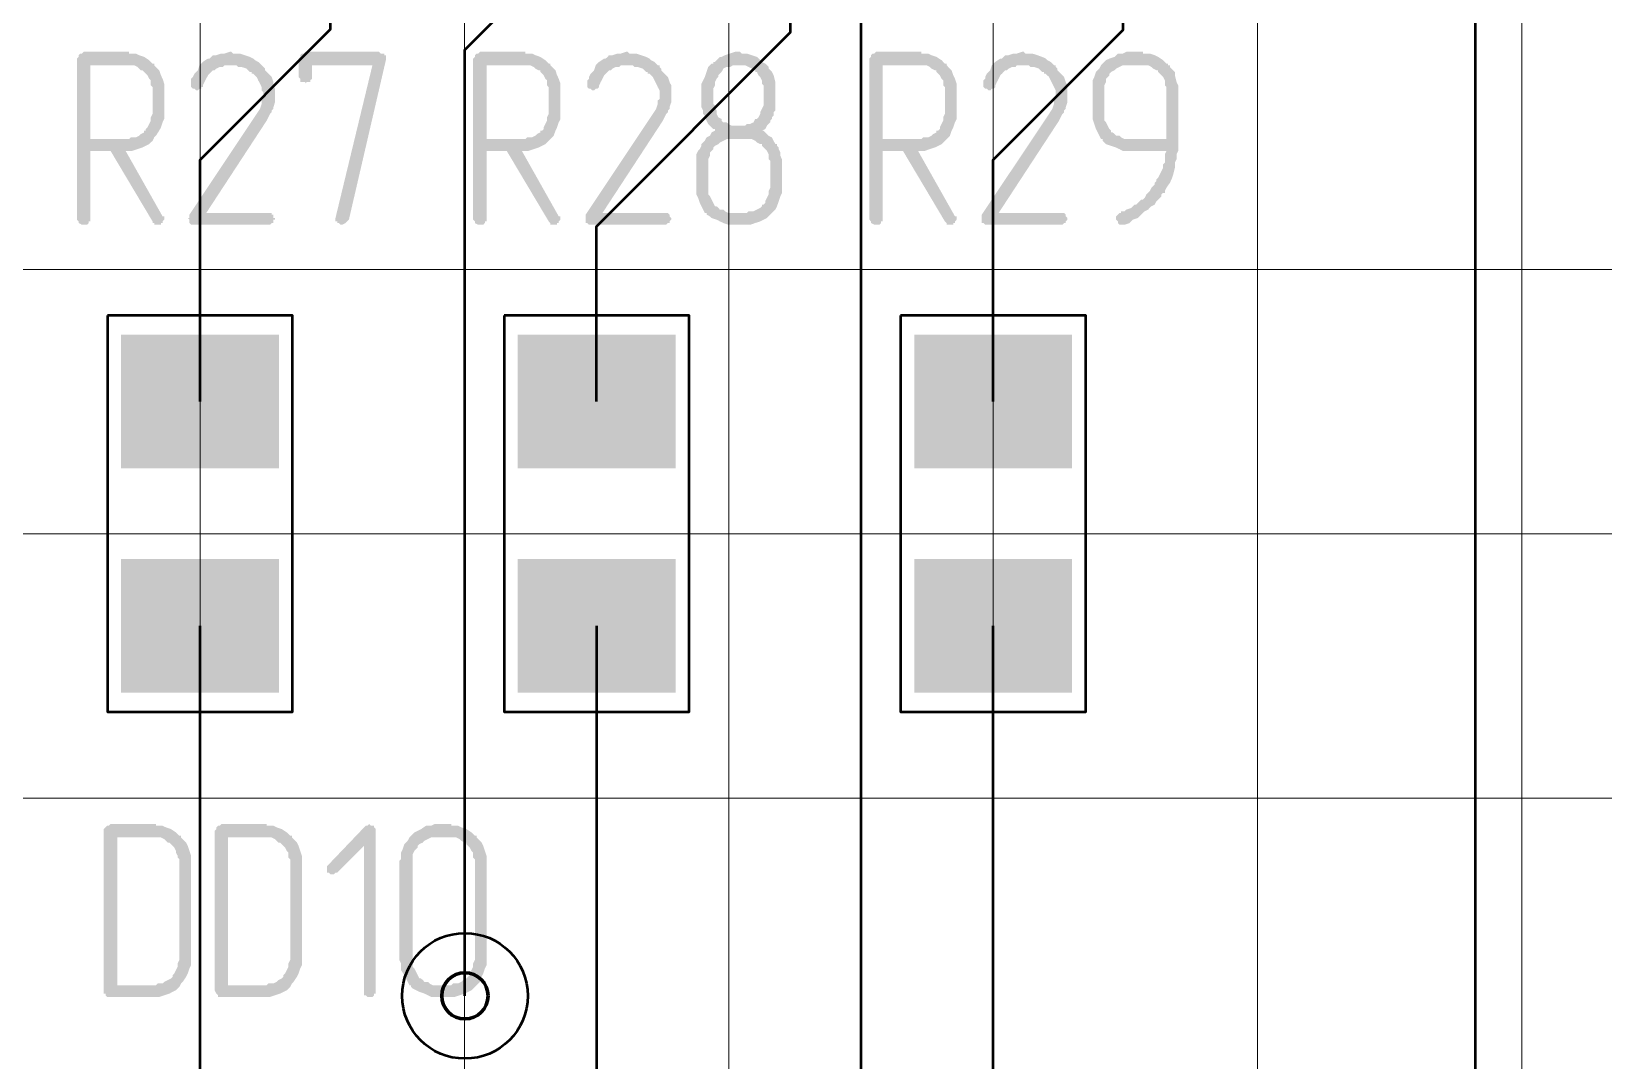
# Model space of a CAD drawing. Extents: x 260 to 1101, y 70 to 664.
# Drawn here: x 368.85 to 392.63, y 506.82 to 522.39 of the extents above; entities that cross this region are included whole.
import ezdxf

# ---------------------------------------------------------------- set-up
doc = ezdxf.new("R2010")
doc.units = 0
doc.header["$MEASUREMENT"] = 0
doc.layers.add('PDF _Геометрия', color=7, linetype='CONTINUOUS')
doc.layers.add('PDF _Сплошная заливка', color=7, linetype='CONTINUOUS')

msp = doc.modelspace()

# ---------------------------------------------------------------- hatches: boundary and pattern name
at = {"layer": 'PDF _Сплошная заливка', "transparency": 33554559}
h = msp.add_hatch(color=256, dxfattribs=at)
h.paths.add_polyline_path([(370.298, 521.876), (369.739, 521.876), (369.739, 520.758), (370.323, 520.758), (370.349, 520.783), (370.374, 520.783), (370.425, 520.783), (370.476, 520.809), (370.501, 520.834), (370.552, 520.859), (370.552, 520.885), (370.577, 520.885), (370.577, 520.91), (370.603, 520.936), (370.628, 520.987), (370.653, 521.037), (370.653, 521.088), (370.679, 521.139), (370.679, 521.52), (370.679, 521.52), (370.679, 521.545), (370.653, 521.571), (370.653, 521.596), (370.653, 521.647), (370.628, 521.672), (370.603, 521.723), (370.552, 521.774), (370.552, 521.774), (370.526, 521.799), (370.501, 521.799), (370.476, 521.825), (370.45, 521.85), (370.399, 521.876), (370.349, 521.876)], flags=0)
h.paths.add_polyline_path([(370.323, 522.053), (370.374, 522.053), (370.425, 522.053), (370.476, 522.028), (370.552, 522.002), (370.628, 521.952), (370.653, 521.926), (370.679, 521.901), (370.679, 521.901), (370.704, 521.901), (370.704, 521.876), (370.73, 521.85), (370.78, 521.799), (370.806, 521.723), (370.831, 521.672), (370.856, 521.596), (370.856, 521.545), (370.856, 521.52), (370.856, 521.139), (370.856, 521.139), (370.856, 521.113), (370.856, 521.113), (370.856, 521.088), (370.856, 521.063), (370.831, 521.012), (370.806, 520.936), (370.78, 520.885), (370.73, 520.809), (370.704, 520.783), (370.679, 520.732), (370.679, 520.732), (370.653, 520.707), (370.628, 520.682), (370.577, 520.656), (370.526, 520.631), (370.45, 520.606), (370.374, 520.58), (370.323, 520.58), (370.298, 520.58), (370.272, 520.58), (370.831, 519.589), (370.831, 519.589), (370.856, 519.589), (370.856, 519.564), (370.856, 519.539), (370.856, 519.539), (370.856, 519.539), (370.831, 519.513), (370.831, 519.488), (370.806, 519.488), (370.806, 519.462), (370.78, 519.462), (370.755, 519.462), (370.73, 519.462), (370.704, 519.462), (370.704, 519.462), (370.704, 519.488), (370.679, 519.488), (370.679, 519.513), (370.044, 520.58), (369.739, 520.58), (369.739, 519.539), (369.739, 519.539), (369.739, 519.513), (369.714, 519.513), (369.714, 519.488), (369.714, 519.488), (369.688, 519.462), (369.663, 519.462), (369.638, 519.462), (369.638, 519.462), (369.612, 519.462), (369.612, 519.462), (369.562, 519.488), (369.562, 519.488), (369.562, 519.488), (369.562, 519.513), (369.536, 519.539), (369.536, 521.977), (369.536, 521.977), (369.536, 521.977), (369.562, 522.002), (369.562, 522.028), (369.562, 522.028), (369.587, 522.053), (369.612, 522.053), (369.638, 522.079), (370.323, 522.079)], flags=0)
for points in [[(371.897, 522.053), (371.923, 522.053), (371.948, 522.053), (371.999, 522.053), (372.075, 522.028), (372.151, 522.002), (372.202, 521.977), (372.228, 521.952), (372.278, 521.926), (372.329, 521.876), (372.329, 521.876), (372.329, 521.876), (372.329, 521.876), (372.355, 521.85), (372.38, 521.825), (372.38, 521.799), (372.431, 521.748), (372.481, 521.698), (372.507, 521.622), (372.507, 521.571), (372.532, 521.52), (372.532, 521.469), (372.532, 521.418), (372.532, 521.418), (372.532, 521.418), (372.532, 521.393), (372.532, 521.367), (372.532, 521.342), (372.532, 521.317), (372.507, 521.241), (372.507, 521.241), (372.507, 521.241), (372.507, 521.215), (372.481, 521.19), (372.481, 521.164), (372.456, 521.139), (372.431, 521.088), (372.405, 521.037), (371.491, 519.64), (372.431, 519.64), (372.456, 519.64), (372.481, 519.64), (372.481, 519.615), (372.507, 519.615), (372.507, 519.589), (372.507, 519.564), (372.532, 519.564), (372.532, 519.539), (372.507, 519.539), (372.507, 519.513), (372.507, 519.488), (372.481, 519.488), (372.481, 519.488), (372.456, 519.462), (372.431, 519.462), (371.313, 519.462), (371.288, 519.462), (371.263, 519.462), (371.237, 519.488), (371.237, 519.488), (371.237, 519.513), (371.237, 519.539), (371.212, 519.564), (371.212, 519.564), (371.237, 519.564), (371.237, 519.589), (371.237, 519.615), (372.253, 521.139), (372.304, 521.215), (372.329, 521.291), (372.329, 521.291), (372.329, 521.291), (372.329, 521.317), (372.329, 521.342), (372.355, 521.367), (372.355, 521.418), (372.355, 521.444), (372.355, 521.444), (372.355, 521.469), (372.329, 521.494), (372.329, 521.545), (372.304, 521.596), (372.278, 521.647), (372.253, 521.698), (372.202, 521.748), (372.177, 521.748), (372.177, 521.748), (372.177, 521.774), (372.151, 521.774), (372.126, 521.799), (372.101, 521.825), (372.024, 521.85), (372.024, 521.85), (372.024, 521.85), (371.999, 521.85), (371.974, 521.85), (371.948, 521.876), (371.923, 521.876), (371.847, 521.876), (371.821, 521.876), (371.796, 521.876), (371.771, 521.876), (371.745, 521.85), (371.694, 521.85), (371.644, 521.825), (371.618, 521.799), (371.618, 521.799), (371.593, 521.799), (371.567, 521.774), (371.542, 521.748), (371.517, 521.723), (371.491, 521.672), (371.466, 521.622), (371.44, 521.571), (371.44, 521.545), (371.415, 521.545), (371.415, 521.52), (371.415, 521.52), (371.39, 521.52), (371.39, 521.52), (371.364, 521.494), (371.339, 521.494), (371.339, 521.494), (371.339, 521.494), (371.313, 521.52), (371.288, 521.52), (371.288, 521.52), (371.263, 521.545), (371.263, 521.571), (371.263, 521.596), (371.263, 521.622), (371.263, 521.622), (371.263, 521.647), (371.263, 521.647), (371.263, 521.672), (371.288, 521.698), (371.313, 521.748), (371.364, 521.799), (371.39, 521.876), (371.44, 521.926), (371.517, 521.977), (371.517, 521.977), (371.542, 521.977), (371.567, 522.002), (371.593, 522.028), (371.644, 522.028), (371.72, 522.053), (371.771, 522.053), (371.847, 522.079), (371.872, 522.079)], [(374.132, 522.053), (374.157, 522.053), (374.183, 522.053), (374.183, 522.028), (374.208, 522.028), (374.208, 522.002), (374.208, 521.977), (374.208, 521.952), (373.649, 519.539), (373.649, 519.539), (373.624, 519.513), (373.624, 519.513), (373.599, 519.488), (373.548, 519.462), (373.548, 519.462), (373.523, 519.462), (373.523, 519.462), (373.497, 519.488), (373.472, 519.488), (373.472, 519.513), (373.446, 519.513), (373.446, 519.539), (373.446, 519.564), (374.005, 521.876), (373.091, 521.876), (373.091, 521.698), (373.091, 521.698), (373.091, 521.672), (373.065, 521.647), (373.065, 521.622), (373.065, 521.622), (373.04, 521.622), (373.015, 521.622), (372.989, 521.596), (372.989, 521.596), (372.989, 521.622), (372.964, 521.622), (372.913, 521.622), (372.913, 521.622), (372.913, 521.647), (372.913, 521.672), (372.888, 521.698), (372.888, 521.977), (372.888, 521.977), (372.888, 521.977), (372.913, 522.002), (372.913, 522.028), (372.913, 522.028), (372.939, 522.053), (372.964, 522.053), (372.989, 522.079), (374.106, 522.079)], [(377.89, 522.053), (377.915, 522.053), (377.941, 522.053), (377.991, 522.053), (378.068, 522.028), (378.144, 522.002), (378.194, 521.977), (378.22, 521.952), (378.271, 521.926), (378.321, 521.876), (378.321, 521.876), (378.321, 521.876), (378.347, 521.876), (378.347, 521.85), (378.372, 521.825), (378.372, 521.799), (378.423, 521.748), (378.474, 521.698), (378.499, 521.622), (378.525, 521.571), (378.525, 521.52), (378.525, 521.469), (378.525, 521.418), (378.525, 521.418), (378.525, 521.418), (378.525, 521.393), (378.525, 521.367), (378.525, 521.342), (378.525, 521.317), (378.499, 521.241), (378.499, 521.241), (378.499, 521.241), (378.499, 521.215), (378.474, 521.19), (378.474, 521.164), (378.448, 521.139), (378.423, 521.088), (378.398, 521.037), (377.484, 519.64), (378.423, 519.64), (378.448, 519.64), (378.474, 519.64), (378.499, 519.615), (378.499, 519.615), (378.499, 519.589), (378.525, 519.564), (378.525, 519.564), (378.525, 519.539), (378.525, 519.539), (378.499, 519.513), (378.499, 519.488), (378.499, 519.488), (378.474, 519.488), (378.448, 519.462), (378.423, 519.462), (377.306, 519.462), (377.28, 519.462), (377.28, 519.462), (377.255, 519.488), (377.23, 519.488), (377.23, 519.513), (377.23, 519.539), (377.23, 519.564), (377.23, 519.564), (377.23, 519.564), (377.23, 519.589), (377.23, 519.615), (378.245, 521.139), (378.296, 521.215), (378.321, 521.291), (378.321, 521.291), (378.321, 521.291), (378.321, 521.317), (378.321, 521.342), (378.347, 521.367), (378.347, 521.418), (378.347, 521.444), (378.347, 521.444), (378.347, 521.469), (378.347, 521.494), (378.321, 521.545), (378.296, 521.596), (378.271, 521.647), (378.245, 521.698), (378.194, 521.748), (378.194, 521.748), (378.169, 521.748), (378.169, 521.774), (378.144, 521.774), (378.118, 521.799), (378.093, 521.825), (378.017, 521.85), (378.017, 521.85), (378.017, 521.85), (377.991, 521.85), (377.966, 521.85), (377.941, 521.876), (377.915, 521.876), (377.839, 521.876), (377.814, 521.876), (377.788, 521.876), (377.763, 521.876), (377.737, 521.85), (377.687, 521.85), (377.636, 521.825), (377.61, 521.799), (377.61, 521.799), (377.585, 521.799), (377.56, 521.774), (377.534, 521.748), (377.509, 521.723), (377.484, 521.672), (377.458, 521.622), (377.433, 521.571), (377.433, 521.545), (377.433, 521.545), (377.407, 521.52), (377.407, 521.52), (377.382, 521.52), (377.382, 521.52), (377.357, 521.494), (377.331, 521.494), (377.331, 521.494), (377.331, 521.494), (377.306, 521.52), (377.28, 521.52), (377.28, 521.52), (377.255, 521.545), (377.255, 521.571), (377.255, 521.596), (377.255, 521.622), (377.255, 521.622), (377.255, 521.647), (377.255, 521.647), (377.28, 521.672), (377.28, 521.698), (377.306, 521.748), (377.357, 521.799), (377.382, 521.876), (377.433, 521.926), (377.509, 521.977), (377.509, 521.977), (377.534, 521.977), (377.56, 522.002), (377.585, 522.028), (377.636, 522.028), (377.712, 522.053), (377.763, 522.053), (377.839, 522.079), (377.864, 522.079)], [(383.882, 522.053), (383.907, 522.053), (383.933, 522.053), (383.984, 522.053), (384.06, 522.028), (384.136, 522.002), (384.187, 521.977), (384.212, 521.952), (384.263, 521.926), (384.314, 521.876), (384.314, 521.876), (384.314, 521.876), (384.339, 521.876), (384.339, 521.85), (384.365, 521.825), (384.365, 521.799), (384.415, 521.748), (384.466, 521.698), (384.491, 521.622), (384.517, 521.571), (384.517, 521.52), (384.517, 521.469), (384.517, 521.418), (384.517, 521.418), (384.517, 521.418), (384.517, 521.393), (384.517, 521.367), (384.517, 521.342), (384.517, 521.317), (384.491, 521.241), (384.491, 521.241), (384.491, 521.241), (384.491, 521.215), (384.466, 521.19), (384.466, 521.164), (384.441, 521.139), (384.415, 521.088), (384.39, 521.037), (383.476, 519.64), (384.415, 519.64), (384.441, 519.64), (384.466, 519.64), (384.491, 519.615), (384.491, 519.615), (384.491, 519.589), (384.517, 519.564), (384.517, 519.564), (384.517, 519.539), (384.517, 519.539), (384.491, 519.513), (384.491, 519.488), (384.491, 519.488), (384.466, 519.488), (384.441, 519.462), (384.415, 519.462), (383.298, 519.462), (383.273, 519.462), (383.273, 519.462), (383.247, 519.488), (383.222, 519.488), (383.222, 519.513), (383.222, 519.539), (383.222, 519.564), (383.222, 519.564), (383.222, 519.564), (383.222, 519.589), (383.222, 519.615), (384.238, 521.139), (384.288, 521.215), (384.314, 521.291), (384.314, 521.291), (384.314, 521.291), (384.314, 521.317), (384.314, 521.342), (384.339, 521.367), (384.339, 521.418), (384.339, 521.444), (384.339, 521.444), (384.339, 521.469), (384.339, 521.494), (384.314, 521.545), (384.288, 521.596), (384.263, 521.647), (384.238, 521.698), (384.187, 521.748), (384.187, 521.748), (384.161, 521.748), (384.161, 521.774), (384.136, 521.774), (384.111, 521.799), (384.085, 521.825), (384.009, 521.85), (384.009, 521.85), (384.009, 521.85), (383.984, 521.85), (383.958, 521.85), (383.933, 521.876), (383.907, 521.876), (383.831, 521.876), (383.806, 521.876), (383.781, 521.876), (383.755, 521.876), (383.73, 521.85), (383.679, 521.85), (383.628, 521.825), (383.603, 521.799), (383.603, 521.799), (383.577, 521.799), (383.552, 521.774), (383.527, 521.748), (383.501, 521.723), (383.476, 521.672), (383.45, 521.622), (383.425, 521.571), (383.425, 521.545), (383.425, 521.545), (383.4, 521.52), (383.4, 521.52), (383.374, 521.52), (383.374, 521.52), (383.349, 521.494), (383.324, 521.494), (383.324, 521.494), (383.324, 521.494), (383.298, 521.52), (383.273, 521.52), (383.273, 521.52), (383.247, 521.545), (383.247, 521.571), (383.247, 521.596), (383.247, 521.622), (383.247, 521.622), (383.247, 521.647), (383.247, 521.647), (383.273, 521.672), (383.273, 521.698), (383.298, 521.748), (383.349, 521.799), (383.374, 521.876), (383.425, 521.926), (383.501, 521.977), (383.501, 521.977), (383.527, 521.977), (383.552, 522.002), (383.577, 522.028), (383.628, 522.028), (383.704, 522.053), (383.755, 522.053), (383.831, 522.079), (383.857, 522.079)], [(373.98, 510.369), (374.005, 510.369), (374.03, 510.369), (374.03, 510.344), (374.03, 510.344), (374.056, 510.318), (374.056, 510.293), (374.056, 507.855), (374.056, 507.855), (374.056, 507.829), (374.03, 507.829), (374.03, 507.804), (374.03, 507.804), (374.005, 507.778), (373.98, 507.778), (373.954, 507.778), (373.954, 507.778), (373.954, 507.778), (373.929, 507.778), (373.903, 507.804), (373.878, 507.804), (373.878, 507.804), (373.878, 507.829), (373.878, 507.855), (373.878, 510.064), (373.472, 509.658), (373.472, 509.658), (373.446, 509.658), (373.421, 509.633), (373.396, 509.633), (373.396, 509.633), (373.37, 509.633), (373.345, 509.658), (373.345, 509.658), (373.319, 509.658), (373.319, 509.683), (373.319, 509.709), (373.319, 509.734), (373.319, 509.734), (373.319, 509.76), (373.319, 509.76), (373.345, 509.785), (373.903, 510.369), (373.903, 510.369), (373.903, 510.369), (373.929, 510.369), (373.954, 510.395), (373.954, 510.395)]]:
    msp.add_hatch(color=256, dxfattribs=at).paths.add_polyline_path(points)
h = msp.add_hatch(color=256, dxfattribs=at)
h.paths.add_polyline_path([(376.29, 521.876), (375.732, 521.876), (375.732, 520.758), (376.316, 520.758), (376.341, 520.783), (376.366, 520.783), (376.417, 520.783), (376.468, 520.809), (376.493, 520.834), (376.544, 520.859), (376.544, 520.885), (376.569, 520.885), (376.595, 520.91), (376.595, 520.936), (376.62, 520.987), (376.646, 521.037), (376.646, 521.088), (376.671, 521.139), (376.671, 521.52), (376.671, 521.52), (376.671, 521.545), (376.646, 521.571), (376.646, 521.596), (376.646, 521.647), (376.62, 521.672), (376.595, 521.723), (376.544, 521.774), (376.544, 521.774), (376.544, 521.799), (376.519, 521.799), (376.468, 521.825), (376.443, 521.85), (376.392, 521.876), (376.341, 521.876)], flags=0)
h.paths.add_polyline_path([(376.316, 522.053), (376.366, 522.053), (376.417, 522.053), (376.468, 522.028), (376.544, 522.002), (376.62, 521.952), (376.646, 521.926), (376.671, 521.901), (376.696, 521.901), (376.696, 521.901), (376.696, 521.876), (376.722, 521.85), (376.773, 521.799), (376.798, 521.723), (376.823, 521.672), (376.849, 521.596), (376.849, 521.545), (376.849, 521.52), (376.849, 521.139), (376.849, 521.139), (376.849, 521.113), (376.849, 521.113), (376.849, 521.088), (376.849, 521.063), (376.823, 521.012), (376.798, 520.936), (376.773, 520.885), (376.747, 520.809), (376.722, 520.783), (376.671, 520.732), (376.671, 520.732), (376.646, 520.707), (376.62, 520.682), (376.569, 520.656), (376.519, 520.631), (376.443, 520.606), (376.366, 520.58), (376.341, 520.58), (376.29, 520.58), (376.265, 520.58), (376.823, 519.589), (376.823, 519.589), (376.849, 519.589), (376.849, 519.564), (376.849, 519.539), (376.849, 519.539), (376.849, 519.539), (376.823, 519.513), (376.823, 519.488), (376.798, 519.488), (376.798, 519.462), (376.773, 519.462), (376.747, 519.462), (376.722, 519.462), (376.696, 519.462), (376.696, 519.462), (376.696, 519.488), (376.696, 519.488), (376.671, 519.513), (376.036, 520.58), (375.732, 520.58), (375.732, 519.539), (375.732, 519.539), (375.732, 519.513), (375.706, 519.513), (375.706, 519.488), (375.706, 519.488), (375.681, 519.462), (375.655, 519.462), (375.63, 519.462), (375.63, 519.462), (375.63, 519.462), (375.605, 519.462), (375.554, 519.488), (375.554, 519.488), (375.554, 519.488), (375.554, 519.513), (375.528, 519.539), (375.528, 521.977), (375.528, 521.977), (375.528, 521.977), (375.554, 522.002), (375.554, 522.028), (375.554, 522.028), (375.579, 522.053), (375.605, 522.053), (375.63, 522.079), (376.316, 522.079)], flags=0)
h = msp.add_hatch(color=256, dxfattribs=at)
h.paths.add_polyline_path([(379.54, 521.876), (379.515, 521.876), (379.489, 521.876), (379.464, 521.876), (379.413, 521.85), (379.362, 521.85), (379.312, 521.825), (379.286, 521.774), (379.286, 521.774), (379.261, 521.748), (379.236, 521.723), (379.236, 521.698), (379.21, 521.672), (379.185, 521.622), (379.185, 521.571), (379.159, 521.52), (379.159, 521.317), (379.159, 521.317), (379.159, 521.291), (379.185, 521.266), (379.185, 521.241), (379.21, 521.19), (379.21, 521.139), (379.236, 521.088), (379.286, 521.063), (379.286, 521.063), (379.286, 521.037), (379.312, 521.012), (379.362, 521.012), (379.388, 520.987), (379.439, 520.961), (379.489, 520.961), (379.54, 520.961), (379.566, 520.961), (379.591, 520.961), (379.642, 520.961), (379.667, 520.987), (379.718, 520.987), (379.769, 521.012), (379.794, 521.063), (379.82, 521.063), (379.82, 521.063), (379.845, 521.088), (379.87, 521.139), (379.87, 521.164), (379.896, 521.215), (379.921, 521.266), (379.921, 521.317), (379.921, 521.52), (379.921, 521.52), (379.921, 521.545), (379.921, 521.571), (379.896, 521.596), (379.896, 521.647), (379.87, 521.698), (379.845, 521.723), (379.82, 521.774), (379.794, 521.774), (379.794, 521.799), (379.769, 521.799), (379.743, 521.825), (379.693, 521.85), (379.642, 521.876), (379.591, 521.876)], flags=0)
h.paths.add_polyline_path([(379.642, 520.758), (379.413, 520.758), (379.388, 520.758), (379.362, 520.758), (379.312, 520.732), (379.261, 520.707), (379.236, 520.682), (379.185, 520.656), (379.185, 520.656), (379.159, 520.631), (379.159, 520.606), (379.134, 520.58), (379.109, 520.555), (379.109, 520.504), (379.083, 520.453), (379.083, 520.402), (379.083, 520.021), (379.083, 520.021), (379.083, 519.996), (379.083, 519.971), (379.083, 519.92), (379.109, 519.894), (379.134, 519.843), (379.159, 519.793), (379.185, 519.742), (379.185, 519.742), (379.21, 519.742), (379.236, 519.717), (379.261, 519.691), (379.312, 519.691), (379.337, 519.666), (379.388, 519.64), (379.439, 519.64), (379.667, 519.64), (379.693, 519.666), (379.718, 519.666), (379.769, 519.666), (379.82, 519.691), (379.87, 519.717), (379.896, 519.742), (379.896, 519.767), (379.921, 519.767), (379.946, 519.793), (379.946, 519.818), (379.972, 519.869), (379.997, 519.92), (379.997, 519.971), (380.023, 520.021), (380.023, 520.402), (380.023, 520.402), (380.023, 520.428), (379.997, 520.453), (379.997, 520.478), (379.997, 520.529), (379.972, 520.58), (379.946, 520.606), (379.896, 520.656), (379.896, 520.656), (379.896, 520.682), (379.87, 520.682), (379.82, 520.707), (379.794, 520.732), (379.743, 520.758), (379.693, 520.758)], flags=0)
h.paths.add_polyline_path([(379.591, 522.053), (379.616, 522.053), (379.667, 522.053), (379.743, 522.028), (379.82, 522.002), (379.87, 521.952), (379.896, 521.926), (379.946, 521.901), (379.946, 521.901), (379.946, 521.901), (379.972, 521.876), (379.997, 521.85), (379.997, 521.825), (380.023, 521.799), (380.048, 521.774), (380.073, 521.723), (380.099, 521.622), (380.099, 521.571), (380.099, 521.52), (380.099, 521.317), (380.099, 521.317), (380.099, 521.291), (380.099, 521.266), (380.099, 521.241), (380.099, 521.19), (380.073, 521.164), (380.073, 521.113), (380.048, 521.088), (380.048, 521.063), (380.048, 521.063), (380.023, 521.037), (380.023, 521.012), (379.997, 520.987), (379.972, 520.961), (379.946, 520.91), (379.896, 520.885), (379.896, 520.885), (379.921, 520.885), (379.946, 520.859), (379.972, 520.834), (379.997, 520.809), (380.048, 520.783), (380.073, 520.732), (380.099, 520.682), (380.124, 520.682), (380.124, 520.656), (380.15, 520.631), (380.15, 520.606), (380.175, 520.555), (380.175, 520.504), (380.2, 520.453), (380.2, 520.402), (380.2, 520.021), (380.2, 520.021), (380.2, 519.996), (380.2, 519.996), (380.2, 519.971), (380.2, 519.945), (380.175, 519.894), (380.15, 519.818), (380.124, 519.742), (380.099, 519.691), (380.073, 519.666), (380.023, 519.615), (380.023, 519.615), (379.997, 519.589), (379.972, 519.564), (379.921, 519.539), (379.87, 519.513), (379.794, 519.488), (379.718, 519.462), (379.693, 519.462), (379.642, 519.462), (379.439, 519.462), (379.413, 519.462), (379.388, 519.462), (379.312, 519.488), (379.261, 519.513), (379.21, 519.539), (379.134, 519.564), (379.109, 519.589), (379.058, 519.615), (379.058, 519.615), (379.058, 519.64), (379.032, 519.64), (379.007, 519.691), (378.982, 519.742), (378.956, 519.793), (378.931, 519.869), (378.905, 519.92), (378.905, 519.971), (378.905, 520.021), (378.905, 520.402), (378.905, 520.402), (378.905, 520.428), (378.905, 520.453), (378.905, 520.478), (378.905, 520.529), (378.931, 520.58), (378.956, 520.606), (378.982, 520.656), (378.982, 520.682), (378.982, 520.682), (379.007, 520.707), (379.032, 520.732), (379.058, 520.783), (379.109, 520.809), (379.134, 520.859), (379.185, 520.885), (379.185, 520.885), (379.185, 520.91), (379.159, 520.91), (379.134, 520.936), (379.109, 520.961), (379.083, 520.987), (379.058, 521.037), (379.032, 521.088), (379.032, 521.088), (379.032, 521.088), (379.032, 521.113), (379.007, 521.139), (379.007, 521.19), (378.982, 521.241), (378.982, 521.266), (378.982, 521.317), (378.982, 521.52), (378.982, 521.52), (378.982, 521.52), (378.982, 521.545), (378.982, 521.545), (378.982, 521.596), (379.007, 521.647), (379.032, 521.698), (379.058, 521.774), (379.083, 521.85), (379.109, 521.876), (379.134, 521.901), (379.159, 521.901), (379.159, 521.926), (379.185, 521.926), (379.21, 521.952), (379.236, 521.977), (379.261, 522.002), (379.286, 522.002), (379.337, 522.028), (379.413, 522.053), (379.489, 522.079), (379.566, 522.079)], flags=0)
h = msp.add_hatch(color=256, dxfattribs=at)
h.paths.add_polyline_path([(382.282, 521.876), (381.724, 521.876), (381.724, 520.758), (382.308, 520.758), (382.333, 520.783), (382.359, 520.783), (382.409, 520.783), (382.46, 520.809), (382.486, 520.834), (382.536, 520.859), (382.536, 520.885), (382.562, 520.885), (382.587, 520.91), (382.587, 520.936), (382.613, 520.987), (382.638, 521.037), (382.638, 521.088), (382.663, 521.139), (382.663, 521.52), (382.663, 521.52), (382.663, 521.545), (382.638, 521.571), (382.638, 521.596), (382.638, 521.647), (382.613, 521.672), (382.587, 521.723), (382.536, 521.774), (382.536, 521.774), (382.536, 521.799), (382.511, 521.799), (382.46, 521.825), (382.435, 521.85), (382.384, 521.876), (382.333, 521.876)], flags=0)
h.paths.add_polyline_path([(382.308, 522.053), (382.359, 522.053), (382.409, 522.053), (382.46, 522.028), (382.536, 522.002), (382.613, 521.952), (382.638, 521.926), (382.663, 521.901), (382.689, 521.901), (382.689, 521.901), (382.689, 521.876), (382.714, 521.85), (382.765, 521.799), (382.79, 521.723), (382.816, 521.672), (382.841, 521.596), (382.841, 521.545), (382.841, 521.52), (382.841, 521.139), (382.841, 521.139), (382.841, 521.113), (382.841, 521.113), (382.841, 521.088), (382.841, 521.063), (382.816, 521.012), (382.79, 520.936), (382.765, 520.885), (382.74, 520.809), (382.714, 520.783), (382.663, 520.732), (382.663, 520.732), (382.638, 520.707), (382.613, 520.682), (382.562, 520.656), (382.511, 520.631), (382.435, 520.606), (382.359, 520.58), (382.333, 520.58), (382.282, 520.58), (382.257, 520.58), (382.816, 519.589), (382.816, 519.589), (382.841, 519.589), (382.841, 519.564), (382.841, 519.539), (382.841, 519.539), (382.841, 519.539), (382.816, 519.513), (382.816, 519.488), (382.79, 519.488), (382.79, 519.462), (382.765, 519.462), (382.74, 519.462), (382.714, 519.462), (382.689, 519.462), (382.689, 519.462), (382.689, 519.488), (382.689, 519.488), (382.663, 519.513), (382.029, 520.58), (381.724, 520.58), (381.724, 519.539), (381.724, 519.539), (381.724, 519.513), (381.698, 519.513), (381.698, 519.488), (381.698, 519.488), (381.673, 519.462), (381.648, 519.462), (381.622, 519.462), (381.622, 519.462), (381.622, 519.462), (381.597, 519.462), (381.546, 519.488), (381.546, 519.488), (381.546, 519.488), (381.546, 519.513), (381.521, 519.539), (381.521, 521.977), (381.521, 521.977), (381.521, 521.977), (381.546, 522.002), (381.546, 522.028), (381.546, 522.028), (381.571, 522.053), (381.597, 522.053), (381.622, 522.079), (382.308, 522.079)], flags=0)
h = msp.add_hatch(color=256, dxfattribs=at)
h.paths.add_polyline_path([(385.634, 521.876), (385.406, 521.876), (385.38, 521.876), (385.355, 521.876), (385.304, 521.85), (385.253, 521.825), (385.228, 521.799), (385.177, 521.774), (385.177, 521.774), (385.152, 521.748), (385.152, 521.723), (385.126, 521.698), (385.101, 521.672), (385.101, 521.622), (385.075, 521.571), (385.075, 521.52), (385.075, 521.139), (385.075, 521.139), (385.075, 521.113), (385.075, 521.088), (385.075, 521.037), (385.101, 521.012), (385.126, 520.961), (385.152, 520.91), (385.177, 520.885), (385.177, 520.859), (385.202, 520.859), (385.228, 520.834), (385.253, 520.809), (385.304, 520.809), (385.329, 520.783), (385.38, 520.758), (385.431, 520.758), (386.015, 520.758), (386.015, 521.52), (386.015, 521.52), (386.015, 521.545), (385.99, 521.571), (385.99, 521.596), (385.99, 521.647), (385.964, 521.698), (385.939, 521.723), (385.888, 521.774), (385.888, 521.774), (385.888, 521.799), (385.863, 521.799), (385.812, 521.825), (385.786, 521.85), (385.736, 521.876), (385.685, 521.876)], flags=0)
h.paths.add_polyline_path([(385.659, 522.053), (385.71, 522.053), (385.761, 522.053), (385.837, 522.028), (385.888, 522.002), (385.964, 521.952), (385.99, 521.926), (386.015, 521.901), (386.04, 521.901), (386.04, 521.876), (386.066, 521.876), (386.066, 521.85), (386.091, 521.825), (386.117, 521.799), (386.142, 521.774), (386.142, 521.723), (386.167, 521.622), (386.193, 521.571), (386.193, 521.52), (386.193, 520.682), (386.193, 520.682), (386.193, 520.656), (386.193, 520.631), (386.193, 520.606), (386.193, 520.58), (386.167, 520.529), (386.167, 520.504), (386.167, 520.453), (386.142, 520.402), (386.142, 520.326), (386.117, 520.224), (386.091, 520.148), (386.066, 520.097), (386.015, 520.021), (385.99, 519.971), (385.99, 519.971), (385.99, 519.945), (385.964, 519.945), (385.939, 519.92), (385.939, 519.894), (385.888, 519.843), (385.863, 519.818), (385.837, 519.767), (385.786, 519.742), (385.736, 519.691), (385.685, 519.666), (385.634, 519.615), (385.583, 519.564), (385.507, 519.539), (385.456, 519.488), (385.38, 519.462), (385.355, 519.462), (385.329, 519.462), (385.329, 519.462), (385.304, 519.462), (385.279, 519.488), (385.279, 519.488), (385.279, 519.513), (385.253, 519.539), (385.253, 519.564), (385.253, 519.564), (385.253, 519.564), (385.253, 519.589), (385.279, 519.615), (385.279, 519.615), (385.279, 519.615), (385.304, 519.64), (385.304, 519.64), (385.329, 519.64), (385.329, 519.64), (385.329, 519.666), (385.355, 519.666), (385.38, 519.666), (385.406, 519.691), (385.482, 519.717), (385.533, 519.767), (385.558, 519.767), (385.609, 519.818), (385.609, 519.818), (385.634, 519.843), (385.659, 519.843), (385.685, 519.869), (385.71, 519.92), (385.761, 519.971), (385.786, 520.021), (385.837, 520.072), (385.837, 520.072), (385.837, 520.097), (385.863, 520.123), (385.863, 520.148), (385.888, 520.174), (385.913, 520.224), (385.939, 520.275), (385.964, 520.326), (385.964, 520.326), (385.964, 520.352), (385.964, 520.377), (385.99, 520.402), (385.99, 520.453), (385.99, 520.478), (385.99, 520.529), (386.015, 520.58), (385.431, 520.58), (385.406, 520.58), (385.38, 520.58), (385.355, 520.58), (385.304, 520.606), (385.253, 520.631), (385.177, 520.656), (385.101, 520.682), (385.075, 520.707), (385.05, 520.732), (385.05, 520.732), (385.05, 520.758), (385.025, 520.758), (384.999, 520.809), (384.974, 520.859), (384.949, 520.91), (384.923, 520.987), (384.898, 521.063), (384.898, 521.088), (384.898, 521.139), (384.898, 521.52), (384.898, 521.52), (384.898, 521.52), (384.898, 521.52), (384.898, 521.545), (384.898, 521.596), (384.898, 521.647), (384.923, 521.698), (384.949, 521.774), (384.999, 521.825), (385.025, 521.876), (385.05, 521.901), (385.05, 521.901), (385.05, 521.901), (385.075, 521.926), (385.101, 521.952), (385.152, 521.977), (385.228, 522.002), (385.279, 522.053), (385.355, 522.053), (385.406, 522.079), (385.659, 522.079)], flags=0)
h = msp.add_hatch(color=256, dxfattribs=at)
h.paths.add_polyline_path([(370.704, 510.192), (370.146, 510.192), (370.146, 507.956), (370.73, 507.956), (370.755, 507.982), (370.78, 507.982), (370.831, 507.982), (370.856, 508.007), (370.907, 508.033), (370.958, 508.058), (370.958, 508.058), (370.983, 508.083), (370.983, 508.109), (371.009, 508.134), (371.034, 508.185), (371.06, 508.236), (371.06, 508.287), (371.085, 508.337), (371.085, 509.836), (371.085, 509.836), (371.085, 509.861), (371.06, 509.887), (371.06, 509.912), (371.034, 509.963), (371.034, 509.988), (371.009, 510.039), (370.958, 510.09), (370.958, 510.09), (370.933, 510.115), (370.907, 510.115), (370.882, 510.141), (370.856, 510.166), (370.806, 510.192), (370.755, 510.192)], flags=0)
h.paths.add_polyline_path([(370.73, 510.369), (370.78, 510.369), (370.831, 510.369), (370.882, 510.344), (370.958, 510.318), (371.034, 510.268), (371.06, 510.242), (371.085, 510.217), (371.085, 510.217), (371.11, 510.217), (371.11, 510.192), (371.136, 510.166), (371.187, 510.115), (371.212, 510.064), (371.237, 509.988), (371.263, 509.912), (371.263, 509.861), (371.263, 509.836), (371.263, 508.337), (371.263, 508.337), (371.263, 508.312), (371.263, 508.312), (371.263, 508.287), (371.263, 508.261), (371.237, 508.21), (371.212, 508.134), (371.187, 508.083), (371.136, 508.007), (371.11, 507.982), (371.085, 507.931), (371.085, 507.931), (371.06, 507.905), (371.034, 507.88), (370.983, 507.855), (370.933, 507.829), (370.856, 507.804), (370.78, 507.778), (370.73, 507.778), (370.704, 507.778), (370.019, 507.778), (370.019, 507.778), (369.993, 507.778), (369.968, 507.804), (369.968, 507.829), (369.942, 507.829), (369.942, 507.88), (369.942, 510.293), (369.942, 510.293), (369.942, 510.293), (369.942, 510.318), (369.968, 510.344), (369.968, 510.344), (369.993, 510.369), (370.019, 510.369), (370.044, 510.395), (370.73, 510.395)], flags=0)
h = msp.add_hatch(color=256, dxfattribs=at)
h.paths.add_polyline_path([(372.38, 510.192), (371.821, 510.192), (371.821, 507.956), (372.405, 507.956), (372.431, 507.982), (372.456, 507.982), (372.507, 507.982), (372.558, 508.007), (372.583, 508.033), (372.634, 508.058), (372.634, 508.058), (372.659, 508.083), (372.659, 508.109), (372.685, 508.134), (372.71, 508.185), (372.735, 508.236), (372.735, 508.287), (372.761, 508.337), (372.761, 509.836), (372.761, 509.836), (372.761, 509.861), (372.735, 509.887), (372.735, 509.912), (372.735, 509.963), (372.71, 509.988), (372.685, 510.039), (372.634, 510.09), (372.634, 510.09), (372.608, 510.115), (372.583, 510.115), (372.558, 510.141), (372.532, 510.166), (372.481, 510.192), (372.431, 510.192)], flags=0)
h.paths.add_polyline_path([(372.405, 510.369), (372.456, 510.369), (372.507, 510.369), (372.558, 510.344), (372.634, 510.318), (372.71, 510.268), (372.735, 510.242), (372.761, 510.217), (372.761, 510.217), (372.786, 510.217), (372.786, 510.192), (372.812, 510.166), (372.862, 510.115), (372.888, 510.064), (372.913, 509.988), (372.939, 509.912), (372.939, 509.861), (372.939, 509.836), (372.939, 508.337), (372.939, 508.337), (372.939, 508.312), (372.939, 508.312), (372.939, 508.287), (372.939, 508.261), (372.913, 508.21), (372.888, 508.134), (372.862, 508.083), (372.812, 508.007), (372.786, 507.982), (372.761, 507.931), (372.761, 507.931), (372.735, 507.905), (372.71, 507.88), (372.659, 507.855), (372.608, 507.829), (372.532, 507.804), (372.456, 507.778), (372.405, 507.778), (372.38, 507.778), (371.694, 507.778), (371.694, 507.778), (371.669, 507.778), (371.669, 507.804), (371.644, 507.829), (371.644, 507.829), (371.618, 507.88), (371.618, 510.293), (371.618, 510.293), (371.618, 510.293), (371.644, 510.318), (371.644, 510.344), (371.644, 510.344), (371.669, 510.369), (371.694, 510.369), (371.72, 510.395), (372.405, 510.395)], flags=0)
h = msp.add_hatch(color=256, dxfattribs=at)
h.paths.add_polyline_path([(375.173, 510.192), (374.944, 510.192), (374.919, 510.192), (374.894, 510.192), (374.843, 510.166), (374.792, 510.141), (374.767, 510.115), (374.716, 510.09), (374.716, 510.09), (374.69, 510.064), (374.69, 510.039), (374.665, 510.014), (374.64, 509.988), (374.614, 509.938), (374.614, 509.887), (374.614, 509.836), (374.614, 508.337), (374.614, 508.337), (374.614, 508.312), (374.614, 508.287), (374.614, 508.236), (374.64, 508.21), (374.665, 508.159), (374.69, 508.109), (374.716, 508.058), (374.716, 508.058), (374.741, 508.058), (374.767, 508.033), (374.792, 508.007), (374.843, 508.007), (374.868, 507.982), (374.919, 507.956), (374.97, 507.956), (375.198, 507.956), (375.224, 507.982), (375.249, 507.982), (375.3, 507.982), (375.351, 508.007), (375.376, 508.033), (375.427, 508.058), (375.427, 508.058), (375.452, 508.083), (375.478, 508.109), (375.478, 508.134), (375.503, 508.185), (375.528, 508.236), (375.528, 508.287), (375.554, 508.337), (375.554, 509.836), (375.554, 509.836), (375.554, 509.861), (375.528, 509.887), (375.528, 509.912), (375.528, 509.963), (375.503, 509.988), (375.478, 510.039), (375.427, 510.09), (375.427, 510.09), (375.427, 510.115), (375.401, 510.115), (375.351, 510.141), (375.325, 510.166), (375.274, 510.192), (375.224, 510.192)], flags=0)
h.paths.add_polyline_path([(375.198, 510.369), (375.249, 510.369), (375.3, 510.369), (375.351, 510.344), (375.427, 510.318), (375.503, 510.268), (375.528, 510.242), (375.554, 510.217), (375.579, 510.217), (375.579, 510.217), (375.579, 510.192), (375.605, 510.166), (375.655, 510.115), (375.681, 510.064), (375.706, 509.988), (375.732, 509.912), (375.732, 509.861), (375.732, 509.836), (375.732, 508.337), (375.732, 508.337), (375.732, 508.312), (375.732, 508.312), (375.732, 508.287), (375.732, 508.261), (375.706, 508.21), (375.681, 508.134), (375.655, 508.083), (375.63, 508.007), (375.605, 507.982), (375.554, 507.931), (375.554, 507.931), (375.528, 507.905), (375.503, 507.88), (375.452, 507.855), (375.401, 507.829), (375.325, 507.804), (375.249, 507.778), (375.224, 507.778), (375.173, 507.778), (374.97, 507.778), (374.944, 507.778), (374.894, 507.778), (374.843, 507.804), (374.792, 507.829), (374.716, 507.855), (374.665, 507.88), (374.614, 507.905), (374.589, 507.931), (374.589, 507.931), (374.589, 507.956), (374.564, 507.956), (374.538, 508.007), (374.513, 508.058), (374.487, 508.109), (374.437, 508.185), (374.437, 508.236), (374.437, 508.287), (374.411, 508.337), (374.411, 509.836), (374.411, 509.836), (374.411, 509.836), (374.411, 509.836), (374.437, 509.861), (374.437, 509.912), (374.437, 509.963), (374.462, 510.014), (374.487, 510.09), (374.538, 510.141), (374.564, 510.192), (374.589, 510.217), (374.589, 510.217), (374.589, 510.217), (374.614, 510.242), (374.64, 510.268), (374.69, 510.293), (374.741, 510.318), (374.817, 510.369), (374.894, 510.369), (374.944, 510.395), (375.198, 510.395)], flags=0)

# ---------------------------------------------------------------- linework, layer by layer
at = {"layer": 'PDF _Геометрия', "lineweight": 18}
for points in [[(371.397, 381.546), (371.397, 382.786), (371.397, 592.786)], [(375.396, 380.306), (375.396, 382.786), (375.396, 592.786)], [(379.394, 381.546), (379.394, 382.786), (379.394, 592.786)], [(383.393, 380.306), (383.393, 382.786), (383.393, 592.786)], [(387.392, 381.546), (387.392, 382.786), (387.392, 592.786)], [(391.39, 380.306), (391.39, 382.786), (391.39, 592.786)], [(324.934, 518.786), (327.413, 518.786), (647.301, 518.786)], [(326.173, 514.786), (327.413, 514.786), (647.301, 514.786)], [(324.934, 510.786), (327.413, 510.786), (647.301, 510.786)]]:
    msp.add_lwpolyline(points, dxfattribs=at)
at = {"layer": 'PDF _Геометрия', "lineweight": 50}
for points in [[(383.393, 516.786), (383.393, 520.444), (385.358, 522.409), (385.358, 550.351), (387.632, 552.626)], [(371.397, 516.786), (371.397, 520.444), (373.373, 522.42), (373.373, 536.446), (372.397, 537.422), (372.397, 542.866)], [(377.395, 516.786), (377.395, 519.438), (380.33, 522.374), (380.33, 528.775)], [(375.404, 507.795), (375.404, 522.11), (377.395, 524.102), (377.395, 525.394)], [(381.397, 500.944), (381.397, 524.784), (382.006, 525.394), (383.393, 525.394)], [(388.631, 488.626), (390.69, 490.686), (390.69, 525.394), (389.391, 525.394)], [(369.26, 481.023), (369.26, 500.78), (371.397, 502.918), (371.397, 513.394)], [(377.395, 513.394), (377.395, 500.785), (377.471, 500.71), (377.471, 480.585), (386.732, 471.32), (389.979, 471.32), (390.688, 472.03), (390.688, 476.408), (388.631, 478.466)], [(388.631, 473.386), (383.393, 478.626), (383.393, 513.394)]]:
    msp.add_lwpolyline(points, dxfattribs=at)
for points in [[(369.998, 518.09), (369.998, 512.09), (372.797, 512.09), (372.797, 518.09)], [(375.996, 518.09), (375.996, 512.09), (378.795, 512.09), (378.795, 518.09)], [(381.994, 518.09), (381.994, 512.09), (384.793, 512.09), (384.793, 518.09)]]:
    msp.add_lwpolyline(points, close=True, dxfattribs=at)
msp.add_circle((375.404, 507.795), 0.95, dxfattribs=at)
at = {"layer": 'PDF _Геометрия', "color": 7, "lineweight": 70, "true_color": 0xffffff}
msp.add_circle((375.404, 507.795), 0.35, dxfattribs=at)
at = {"layer": 'PDF _Сплошная заливка', "lineweight": 60, "transparency": 33554559}
for points in [[(372.591, 515.776), (370.204, 515.776), (372.591, 517.797), (370.204, 517.797)], [(372.591, 515.776), (370.204, 515.776), (372.591, 517.797), (370.204, 517.797)], [(378.589, 515.776), (376.202, 515.776), (378.589, 517.797), (376.202, 517.797)], [(378.589, 515.776), (376.202, 515.776), (378.589, 517.797), (376.202, 517.797)], [(384.586, 515.776), (382.2, 515.776), (384.586, 517.797), (382.2, 517.797)], [(384.586, 515.776), (382.2, 515.776), (384.586, 517.797), (382.2, 517.797)], [(372.591, 512.383), (370.204, 512.383), (372.591, 514.404), (370.204, 514.404)], [(372.591, 512.383), (370.204, 512.383), (372.591, 514.404), (370.204, 514.404)], [(378.589, 512.383), (376.202, 512.383), (378.589, 514.404), (376.202, 514.404)], [(378.589, 512.383), (376.202, 512.383), (378.589, 514.404), (376.202, 514.404)], [(384.586, 512.383), (382.2, 512.383), (384.586, 514.404), (382.2, 514.404)], [(384.586, 512.383), (382.2, 512.383), (384.586, 514.404), (382.2, 514.404)]]:
    msp.add_solid(points, dxfattribs=at)

doc.saveas('drawing.dxf')
